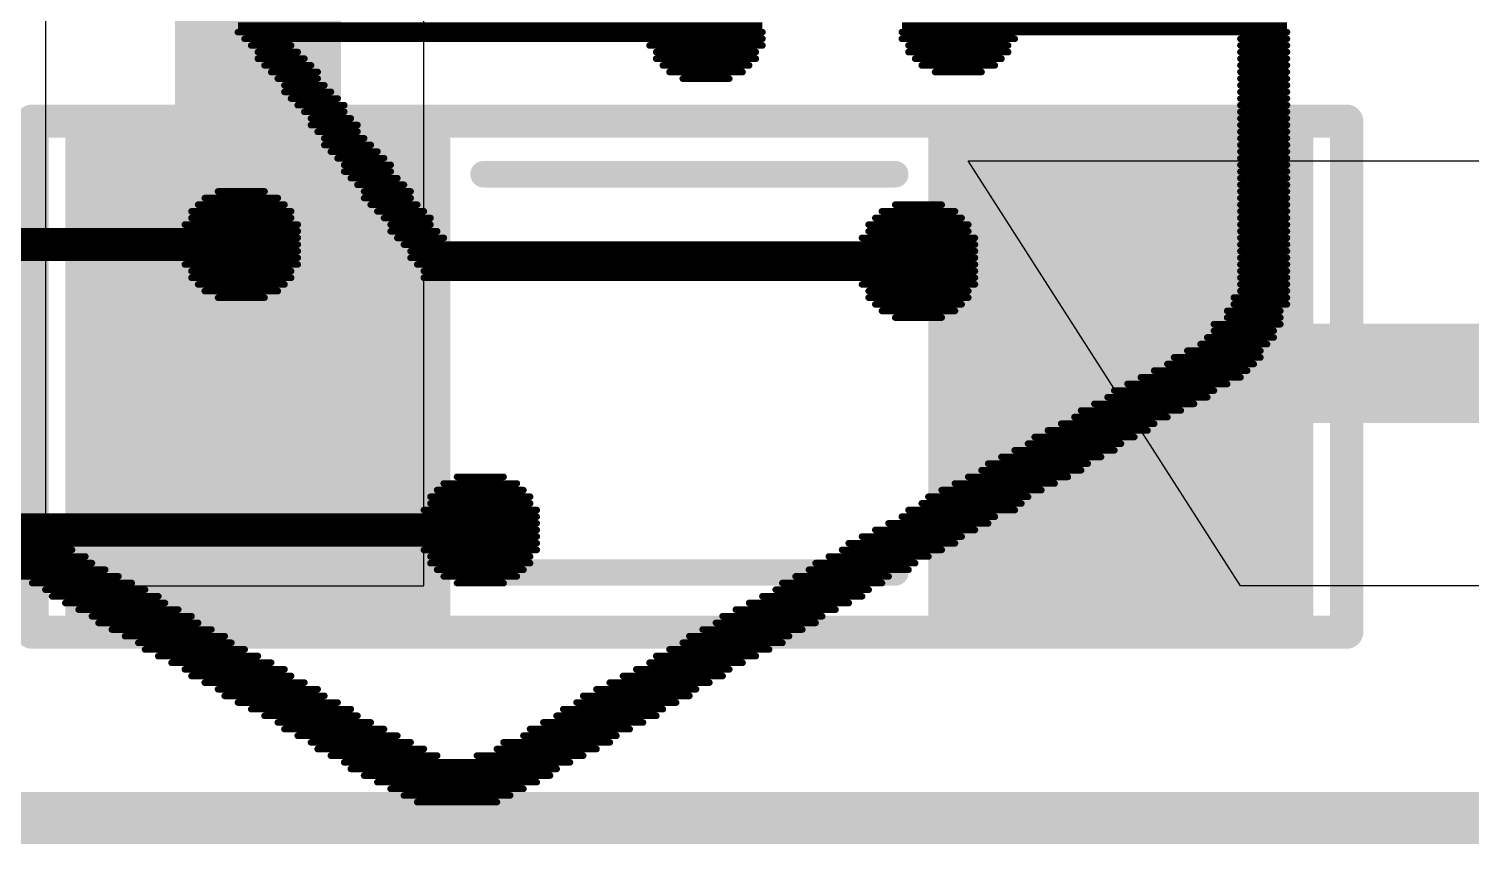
# Model space of a CAD drawing. Header units: millimetres. Extents: x 0.99 to 6.96, y 0.76 to 5.84.
# Drawn here: x 1.3505 to 1.5677, y 3.1831 to 3.3059 of the extents above; entities that cross this region are included whole.
import ezdxf

# ---------------------------------------------------------------- set-up
doc = ezdxf.new("R2010")
doc.units = ezdxf.units.MM
doc.header["$MEASUREMENT"] = 0
for name, color, linetype in [('BottomLayer', 5, 'Continuous'), ('BottomOverlay', 54, 'Continuous'), ('BottomPaste', 16, 'Continuous'), ('BottomSolder', 6, 'Continuous'), ('TopOverlay', 2, 'Continuous')]:
    doc.layers.add(name, color=color, linetype=linetype)

# ---------------------------------------------------------------- blocks, each defined once
blk = doc.blocks.new('RES_SMD_1206_B_74')
at = {"layer": 'BottomLayer'}
for points in [[(-0.0900016, -0.0325032), (-0.0400016, -0.0325032), (-0.0900016, 0.0324968), (-0.0400016, 0.0324968)], [(0.0399984, -0.0325032), (0.0899984, -0.0325032), (0.0399984, 0.0324968), (0.0899984, 0.0324968)]]:
    blk.add_solid(points, dxfattribs=at)
at = {"layer": 'BottomOverlay'}
for points, const_width in [([(-0.0990016, 0.0379968), (0.0989984, 0.0379968)], 0.005), ([(-0.0990016, -0.0390032), (-0.0990016, 0.0379968)], 0.005), ([(0.0989984, -0.0390032), (0.0989984, 0.0379968)], 0.005), ([(-0.0310016, 0.0299968), (0.0309984, 0.0299968)], 0.004), ([(-0.0310016, -0.0300032), (0.0309984, -0.0300032)], 0.004), ([(-0.0990016, -0.0390032), (0.0989984, -0.0390032)], 0.005)]:
    blk.add_lwpolyline(points, dxfattribs=dict(at, const_width=const_width))
for points, const_width in [([(-0.1002516, 0.0379968, 1), (-0.0977516, 0.0379968, 1)], 0.0025), ([(-0.1002516, 0.0379968, 1), (-0.0977516, 0.0379968, 1)], 0.0025), ([(0.0977484, 0.0379968, 1), (0.1002484, 0.0379968, 1)], 0.0025), ([(0.0977484, 0.0379968, 1), (0.1002484, 0.0379968, 1)], 0.0025), ([(-0.0320016, 0.0299968, 1), (-0.0300016, 0.0299968, 1)], 0.002), ([(0.0299984, 0.0299968, 1), (0.0319984, 0.0299968, 1)], 0.002), ([(-0.0320016, -0.0300032, 1), (-0.0300016, -0.0300032, 1)], 0.002), ([(0.0299984, -0.0300032, 1), (0.0319984, -0.0300032, 1)], 0.002), ([(-0.1002516, -0.0390032, 1), (-0.0977516, -0.0390032, 1)], 0.0025), ([(-0.1002516, -0.0390032, 1), (-0.0977516, -0.0390032, 1)], 0.0025), ([(0.0977484, -0.0390032, 1), (0.1002484, -0.0390032, 1)], 0.0025), ([(0.0977484, -0.0390032, 1), (0.1002484, -0.0390032, 1)], 0.0025)]:
    blk.add_lwpolyline(points, format="xyb", close=True, dxfattribs=dict(at, const_width=const_width))
at = {"layer": 'BottomPaste'}
for points in [[(-0.0900016, -0.0325032), (-0.0400016, -0.0325032), (-0.0900016, 0.0324968), (-0.0400016, 0.0324968)], [(0.0399984, -0.0325032), (0.0899984, -0.0325032), (0.0399984, 0.0324968), (0.0899984, 0.0324968)]]:
    blk.add_solid(points, dxfattribs=at)
at = {"layer": 'BottomSolder'}
for points in [[(-0.0940016, -0.0365032), (-0.0360016, -0.0365032), (-0.0940016, 0.0364968), (-0.0360016, 0.0364968)], [(0.0359984, -0.0365032), (0.0939984, -0.0365032), (0.0359984, 0.0364968), (0.0939984, 0.0364968)]]:
    blk.add_solid(points, dxfattribs=at)

msp = doc.modelspace()

# ---------------------------------------------------------------- linework, layer by layer
at = {"layer": 'BottomLayer'}
for p, q in [((1.3529842, 3.4340078), (1.3529842, 3.2300078)), ((1.4099842, 3.2220078), (1.4099842, 3.4100078)), ((1.5329842, 3.2220078), (1.4919842, 3.2860078)), ((1.4919842, 3.2860078), (1.7489842, 3.2860078)), ((1.3529842, 3.2300078), (1.3609842, 3.2220078)), ((1.3609842, 3.2220078), (1.4099842, 3.2220078)), ((1.5399842, 3.2220078), (1.5329842, 3.2220078)), ((1.7229842, 3.2220078), (1.5399842, 3.2220078))]:
    msp.add_line(p, q, dxfattribs=at)
for points, const_width in [([(1.3849818, 3.2540054), (1.3849818, 3.4420086)], 0.025), ([(1.3849818, 3.2540054), (1.3849826, 3.2540046)], 0.025), ([(1.5149826, 3.2540046), (1.7365952, 3.2540046)], 0.015)]:
    msp.add_lwpolyline(points, dxfattribs=dict(at, const_width=const_width))
for points, const_width in [([(1.3787318, 3.2540054, 1), (1.3912318, 3.2540054, 1)], 0.0125), ([(1.3787318, 3.2540054, 1), (1.3912318, 3.2540054, 1)], 0.0125), ([(1.3787326, 3.2540046, 1), (1.3912326, 3.2540046, 1)], 0.0125), ([(1.5112326, 3.2540046, 1), (1.5187326, 3.2540046, 1)], 0.0075)]:
    msp.add_lwpolyline(points, format="xyb", close=True, dxfattribs=dict(at, const_width=const_width))
at = {"layer": 'TopOverlay'}
for points, const_width in [([(1.3819842, 3.3064094), (1.4609842, 3.3064094)], 0.001), ([(1.4819842, 3.3064094), (1.5399842, 3.3064094)], 0.001), ([(1.3819842, 3.3054094), (1.4609842, 3.3054094)], 0.001), ([(1.3829842, 3.3044094), (1.4609842, 3.3044094)], 0.001), ([(1.4819842, 3.3054094), (1.5399842, 3.3054094)], 0.001), ([(1.4819842, 3.3044094), (1.4989842, 3.3044094)], 0.001), ([(1.5329842, 3.3044094), (1.5399842, 3.3044094)], 0.001), ([(1.3839842, 3.3034094), (1.3899842, 3.3034094)], 0.001), ([(1.3849842, 3.3024094), (1.3909842, 3.3024094)], 0.001), ([(1.4439842, 3.3034094), (1.4609842, 3.3034094)], 0.001), ([(1.4449842, 3.3024094), (1.4599842, 3.3024094)], 0.001), ([(1.4829842, 3.3034094), (1.4979842, 3.3034094)], 0.001), ([(1.4829842, 3.3024094), (1.4979842, 3.3024094)], 0.001), ([(1.5329842, 3.3034094), (1.5399842, 3.3034094)], 0.001), ([(1.5329842, 3.3024094), (1.5399842, 3.3024094)], 0.001), ([(1.3849842, 3.3014094), (1.3919842, 3.3014094)], 0.001), ([(1.3859842, 3.3004094), (1.3929842, 3.3004094)], 0.001), ([(1.4449842, 3.3014094), (1.4599842, 3.3014094)], 0.001), ([(1.4459842, 3.3004094), (1.4589842, 3.3004094)], 0.001), ([(1.4839842, 3.3014094), (1.4969842, 3.3014094)], 0.001), ([(1.4849842, 3.3004094), (1.4959842, 3.3004094)], 0.001), ([(1.5329842, 3.3014094), (1.5399842, 3.3014094)], 0.001), ([(1.5329842, 3.3004094), (1.5399842, 3.3004094)], 0.001), ([(1.3869842, 3.2994094), (1.3939842, 3.2994094)], 0.001), ([(1.3879842, 3.2984094), (1.3939842, 3.2984094)], 0.001), ([(1.3889842, 3.2974094), (1.3949842, 3.2974094)], 0.001), ([(1.4469842, 3.2994094), (1.4579842, 3.2994094)], 0.001), ([(1.4489842, 3.2984094), (1.4559842, 3.2984094)], 0.001), ([(1.4869842, 3.2994094), (1.4939842, 3.2994094)], 0.001), ([(1.5329842, 3.2994094), (1.5399842, 3.2994094)], 0.001), ([(1.5329842, 3.2984094), (1.5399842, 3.2984094)], 0.001), ([(1.5329842, 3.2974094), (1.5399842, 3.2974094)], 0.001), ([(1.3889842, 3.2964094), (1.3959842, 3.2964094)], 0.001), ([(1.3899842, 3.2954094), (1.3969842, 3.2954094)], 0.001), ([(1.5329842, 3.2964094), (1.5399842, 3.2964094)], 0.001), ([(1.5329842, 3.2954094), (1.5399842, 3.2954094)], 0.001), ([(1.3909842, 3.2944094), (1.3979842, 3.2944094)], 0.001), ([(1.3919842, 3.2934094), (1.3979842, 3.2934094)], 0.001), ([(1.5329842, 3.2944094), (1.5399842, 3.2944094)], 0.001), ([(1.5329842, 3.2934094), (1.5399842, 3.2934094)], 0.001), ([(1.3929842, 3.2924094), (1.3989842, 3.2924094)], 0.001), ([(1.3929842, 3.2914094), (1.3999842, 3.2914094)], 0.001), ([(1.5329842, 3.2924094), (1.5399842, 3.2924094)], 0.001), ([(1.5329842, 3.2914094), (1.5399842, 3.2914094)], 0.001), ([(1.3939842, 3.2904094), (1.3999842, 3.2904094)], 0.001), ([(1.3949842, 3.2894094), (1.4009842, 3.2894094)], 0.001), ([(1.5329842, 3.2904094), (1.5399842, 3.2904094)], 0.001), ([(1.5329842, 3.2894094), (1.5399842, 3.2894094)], 0.001), ([(1.3949842, 3.2884094), (1.4019842, 3.2884094)], 0.001), ([(1.3959842, 3.2874094), (1.4029842, 3.2874094)], 0.001), ([(1.5329842, 3.2884094), (1.5399842, 3.2884094)], 0.001), ([(1.5329842, 3.2874094), (1.5399842, 3.2874094)], 0.001), ([(1.3969842, 3.2864094), (1.4039842, 3.2864094)], 0.001), ([(1.3979842, 3.2854094), (1.4049842, 3.2854094)], 0.001), ([(1.3979842, 3.2844094), (1.4049842, 3.2844094)], 0.001), ([(1.5329842, 3.2864094), (1.5399842, 3.2864094)], 0.001), ([(1.5329842, 3.2854094), (1.5399842, 3.2854094)], 0.001), ([(1.5329842, 3.2844094), (1.5399842, 3.2844094)], 0.001), ([(1.3989842, 3.2834094), (1.4059842, 3.2834094)], 0.001), ([(1.3999842, 3.2824094), (1.4069842, 3.2824094)], 0.001), ([(1.5329842, 3.2834094), (1.5399842, 3.2834094)], 0.001), ([(1.5329842, 3.2824094), (1.5399842, 3.2824094)], 0.001), ([(1.3769842, 3.2804094), (1.3879842, 3.2804094)], 0.001), ([(1.3789842, 3.2814094), (1.3859842, 3.2814094)], 0.001), ([(1.4009842, 3.2814094), (1.4079842, 3.2814094)], 0.001), ([(1.4009842, 3.2804094), (1.4079842, 3.2804094)], 0.001), ([(1.5329842, 3.2814094), (1.5399842, 3.2814094)], 0.001), ([(1.5329842, 3.2804094), (1.5399842, 3.2804094)], 0.001), ([(1.3749842, 3.2784094), (1.3899842, 3.2784094)], 0.001), ([(1.3759842, 3.2794094), (1.3889842, 3.2794094)], 0.001), ([(1.4019842, 3.2794094), (1.4089842, 3.2794094)], 0.001), ([(1.4029842, 3.2784094), (1.4099842, 3.2784094)], 0.001), ([(1.4789842, 3.2784094), (1.4899842, 3.2784094)], 0.001), ([(1.4809842, 3.2794094), (1.4879842, 3.2794094)], 0.001), ([(1.5329842, 3.2794094), (1.5399842, 3.2794094)], 0.001), ([(1.5329842, 3.2784094), (1.5399842, 3.2784094)], 0.001), ([(1.3739842, 3.2764094), (1.3909842, 3.2764094)], 0.001), ([(1.3749842, 3.2774094), (1.3899842, 3.2774094)], 0.001), ([(1.4039842, 3.2774094), (1.4109842, 3.2774094)], 0.001), ([(1.4049842, 3.2764094), (1.4109842, 3.2764094)], 0.001), ([(1.4769842, 3.2764094), (1.4919842, 3.2764094)], 0.001), ([(1.4779842, 3.2774094), (1.4909842, 3.2774094)], 0.001), ([(1.5329842, 3.2774094), (1.5399842, 3.2774094)], 0.001), ([(1.5329842, 3.2764094), (1.5399842, 3.2764094)], 0.001), ([(1.2899842, 3.2754094), (1.3909842, 3.2754094)], 0.001), ([(1.2899842, 3.2744094), (1.3909842, 3.2744094)], 0.001), ([(1.4049842, 3.2754094), (1.4119842, 3.2754094)], 0.001), ([(1.4059842, 3.2744094), (1.4129842, 3.2744094)], 0.001), ([(1.4759842, 3.2744094), (1.4929842, 3.2744094)], 0.001), ([(1.4769842, 3.2754094), (1.4919842, 3.2754094)], 0.001), ([(1.5329842, 3.2754094), (1.5399842, 3.2754094)], 0.001), ([(1.5329842, 3.2744094), (1.5399842, 3.2744094)], 0.001), ([(1.2899842, 3.2734094), (1.3909842, 3.2734094)], 0.001), ([(1.2899842, 3.2724094), (1.3909842, 3.2724094)], 0.001), ([(1.2899842, 3.2714094), (1.3909842, 3.2714094)], 0.001), ([(1.4069842, 3.2734094), (1.4929842, 3.2734094)], 0.001), ([(1.4079842, 3.2724094), (1.4929842, 3.2724094)], 0.001), ([(1.4079842, 3.2714094), (1.4929842, 3.2714094)], 0.001), ([(1.5329842, 3.2734094), (1.5399842, 3.2734094)], 0.001), ([(1.5329842, 3.2724094), (1.5399842, 3.2724094)], 0.001), ([(1.5329842, 3.2714094), (1.5399842, 3.2714094)], 0.001), ([(1.3739842, 3.2704094), (1.3909842, 3.2704094)], 0.001), ([(1.3749842, 3.2694094), (1.3899842, 3.2694094)], 0.001), ([(1.4089842, 3.2704094), (1.4929842, 3.2704094)], 0.001), ([(1.4099842, 3.2694094), (1.4929842, 3.2694094)], 0.001), ([(1.5329842, 3.2704094), (1.5399842, 3.2704094)], 0.001), ([(1.5329842, 3.2694094), (1.5399842, 3.2694094)], 0.001), ([(1.3749842, 3.2684094), (1.3899842, 3.2684094)], 0.001), ([(1.3759842, 3.2674094), (1.3889842, 3.2674094)], 0.001), ([(1.4099842, 3.2684094), (1.4929842, 3.2684094)], 0.001), ([(1.4759842, 3.2674094), (1.4929842, 3.2674094)], 0.001), ([(1.5329842, 3.2684094), (1.5399842, 3.2684094)], 0.001), ([(1.5329842, 3.2674094), (1.5399842, 3.2674094)], 0.001), ([(1.3769842, 3.2664094), (1.3879842, 3.2664094)], 0.001), ([(1.3789842, 3.2654094), (1.3859842, 3.2654094)], 0.001), ([(1.4769842, 3.2664094), (1.4919842, 3.2664094)], 0.001), ([(1.4769842, 3.2654094), (1.4919842, 3.2654094)], 0.001), ([(1.5319842, 3.2654094), (1.5399842, 3.2654094)], 0.001), ([(1.5329842, 3.2664094), (1.5399842, 3.2664094)], 0.001), ([(1.4779842, 3.2644094), (1.4909842, 3.2644094)], 0.001), ([(1.4789842, 3.2634094), (1.4899842, 3.2634094)], 0.001), ([(1.5309842, 3.2634094), (1.5389842, 3.2634094)], 0.001), ([(1.5319842, 3.2644094), (1.5399842, 3.2644094)], 0.001), ([(1.4809842, 3.2624094), (1.4879842, 3.2624094)], 0.001), ([(1.5289842, 3.2614094), (1.5389842, 3.2614094)], 0.001), ([(1.5309842, 3.2624094), (1.5389842, 3.2624094)], 0.001), ([(1.5269842, 3.2584094), (1.5369842, 3.2584094)], 0.001), ([(1.5279842, 3.2594094), (1.5379842, 3.2594094)], 0.001), ([(1.5289842, 3.2604094), (1.5379842, 3.2604094)], 0.001), ([(1.5229842, 3.2564094), (1.5359842, 3.2564094)], 0.001), ([(1.5249842, 3.2574094), (1.5359842, 3.2574094)], 0.001), ([(1.5199842, 3.2544094), (1.5339842, 3.2544094)], 0.001), ([(1.5219842, 3.2554094), (1.5349842, 3.2554094)], 0.001), ([(1.5159842, 3.2524094), (1.5309842, 3.2524094)], 0.001), ([(1.5179842, 3.2534094), (1.5329842, 3.2534094)], 0.001), ([(1.5129842, 3.2504094), (1.5279842, 3.2504094)], 0.001), ([(1.5139842, 3.2514094), (1.5289842, 3.2514094)], 0.001), ([(1.5079842, 3.2474094), (1.5219842, 3.2474094)], 0.001), ([(1.5089842, 3.2484094), (1.5239842, 3.2484094)], 0.001), ([(1.5109842, 3.2494094), (1.5259842, 3.2494094)], 0.001), ([(1.5039842, 3.2454094), (1.5189842, 3.2454094)], 0.001), ([(1.5059842, 3.2464094), (1.5199842, 3.2464094)], 0.001), ([(1.5009842, 3.2434094), (1.5149842, 3.2434094)], 0.001), ([(1.5019842, 3.2444094), (1.5169842, 3.2444094)], 0.001), ([(1.4969842, 3.2414094), (1.5119842, 3.2414094)], 0.001), ([(1.4989842, 3.2424094), (1.5139842, 3.2424094)], 0.001), ([(1.4939842, 3.2394094), (1.5089842, 3.2394094)], 0.001), ([(1.4949842, 3.2404094), (1.5099842, 3.2404094)], 0.001), ([(1.4129842, 3.2374094), (1.4239842, 3.2374094)], 0.001), ([(1.4149842, 3.2384094), (1.4219842, 3.2384094)], 0.001), ([(1.4899842, 3.2374094), (1.5049842, 3.2374094)], 0.001), ([(1.4919842, 3.2384094), (1.5069842, 3.2384094)], 0.001), ([(1.4109842, 3.2354094), (1.4259842, 3.2354094)], 0.001), ([(1.4109842, 3.2344094), (1.4259842, 3.2344094)], 0.001), ([(1.4119842, 3.2364094), (1.4249842, 3.2364094)], 0.001), ([(1.4849842, 3.2344094), (1.4999842, 3.2344094)], 0.001), ([(1.4859842, 3.2354094), (1.5009842, 3.2354094)], 0.001), ([(1.4879842, 3.2364094), (1.5029842, 3.2364094)], 0.001), ([(1.3339842, 3.2324094), (1.4269842, 3.2324094)], 0.001), ([(1.4099842, 3.2334094), (1.4269842, 3.2334094)], 0.001), ([(1.4819842, 3.2324094), (1.4959842, 3.2324094)], 0.001), ([(1.4829842, 3.2334094), (1.4989842, 3.2334094)], 0.001), ([(1.3349842, 3.2314094), (1.4269842, 3.2314094)], 0.001), ([(1.3369842, 3.2304094), (1.4269842, 3.2304094)], 0.001), ([(1.4779842, 3.2304094), (1.4929842, 3.2304094)], 0.001), ([(1.4799842, 3.2314094), (1.4949842, 3.2314094)], 0.001), ([(1.3389842, 3.2294094), (1.4269842, 3.2294094)], 0.001), ([(1.3409842, 3.2284094), (1.4269842, 3.2284094)], 0.001), ([(1.4739842, 3.2284094), (1.4899842, 3.2284094)], 0.001), ([(1.4759842, 3.2294094), (1.4909842, 3.2294094)], 0.001), ([(1.3419842, 3.2274094), (1.3569842, 3.2274094)], 0.001), ([(1.3439842, 3.2264094), (1.3589842, 3.2264094)], 0.001), ([(1.4099842, 3.2274094), (1.4269842, 3.2274094)], 0.001), ([(1.4109842, 3.2264094), (1.4259842, 3.2264094)], 0.001), ([(1.4709842, 3.2264094), (1.4859842, 3.2264094)], 0.001), ([(1.4729842, 3.2274094), (1.4879842, 3.2274094)], 0.001), ([(1.3459842, 3.2254094), (1.3599842, 3.2254094)], 0.001), ([(1.3479842, 3.2244094), (1.3619842, 3.2244094)], 0.001), ([(1.4109842, 3.2254094), (1.4259842, 3.2254094)], 0.001), ([(1.4119842, 3.2244094), (1.4249842, 3.2244094)], 0.001), ([(1.4679842, 3.2244094), (1.4829842, 3.2244094)], 0.001), ([(1.4689842, 3.2254094), (1.4839842, 3.2254094)], 0.001), ([(1.3479842, 3.2234094), (1.3639842, 3.2234094)], 0.001), ([(1.3509842, 3.2224094), (1.3659842, 3.2224094)], 0.001), ([(1.3529842, 3.2214094), (1.3679842, 3.2214094)], 0.001), ([(1.4129842, 3.2234094), (1.4239842, 3.2234094)], 0.001), ([(1.4149842, 3.2224094), (1.4219842, 3.2224094)], 0.001), ([(1.4629842, 3.2214094), (1.4769842, 3.2214094)], 0.001), ([(1.4639842, 3.2224094), (1.4789842, 3.2224094)], 0.001), ([(1.4659842, 3.2234094), (1.4799842, 3.2234094)], 0.001), ([(1.3539842, 3.2204094), (1.3699842, 3.2204094)], 0.001), ([(1.3559842, 3.2194094), (1.3709842, 3.2194094)], 0.001), ([(1.4589842, 3.2194094), (1.4739842, 3.2194094)], 0.001), ([(1.4609842, 3.2204094), (1.4759842, 3.2204094)], 0.001), ([(1.3579842, 3.2184094), (1.3729842, 3.2184094)], 0.001), ([(1.3599842, 3.2174094), (1.3749842, 3.2174094)], 0.001), ([(1.4549842, 3.2174094), (1.4699842, 3.2174094)], 0.001), ([(1.4569842, 3.2184094), (1.4719842, 3.2184094)], 0.001), ([(1.3609842, 3.2164094), (1.3759842, 3.2164094)], 0.001), ([(1.3629842, 3.2154094), (1.3779842, 3.2154094)], 0.001), ([(1.4519842, 3.2154094), (1.4669842, 3.2154094)], 0.001), ([(1.4539842, 3.2164094), (1.4689842, 3.2164094)], 0.001), ([(1.3649842, 3.2144094), (1.3799842, 3.2144094)], 0.001), ([(1.3669842, 3.2134094), (1.3809842, 3.2134094)], 0.001), ([(1.4489842, 3.2134094), (1.4639842, 3.2134094)], 0.001), ([(1.4499842, 3.2144094), (1.4649842, 3.2144094)], 0.001), ([(1.3679842, 3.2124094), (1.3829842, 3.2124094)], 0.001), ([(1.3699842, 3.2114094), (1.3849842, 3.2114094)], 0.001), ([(1.4449842, 3.2114094), (1.4599842, 3.2114094)], 0.001), ([(1.4469842, 3.2124094), (1.4619842, 3.2124094)], 0.001), ([(1.3719842, 3.2104094), (1.3869842, 3.2104094)], 0.001), ([(1.3739842, 3.2094094), (1.3889842, 3.2094094)], 0.001), ([(1.3749842, 3.2084094), (1.3899842, 3.2084094)], 0.001), ([(1.4399842, 3.2084094), (1.4549842, 3.2084094)], 0.001), ([(1.4419842, 3.2094094), (1.4559842, 3.2094094)], 0.001), ([(1.4439842, 3.2104094), (1.4579842, 3.2104094)], 0.001), ([(1.3769842, 3.2074094), (1.3919842, 3.2074094)], 0.001), ([(1.3789842, 3.2064094), (1.3939842, 3.2064094)], 0.001), ([(1.4359842, 3.2064094), (1.4509842, 3.2064094)], 0.001), ([(1.4379842, 3.2074094), (1.4529842, 3.2074094)], 0.001), ([(1.3799842, 3.2054094), (1.3949842, 3.2054094)], 0.001), ([(1.3819842, 3.2044094), (1.3969842, 3.2044094)], 0.001), ([(1.4329842, 3.2044094), (1.4479842, 3.2044094)], 0.001), ([(1.4339842, 3.2054094), (1.4499842, 3.2054094)], 0.001), ([(1.3839842, 3.2034094), (1.3989842, 3.2034094)], 0.001), ([(1.3859842, 3.2024094), (1.3999842, 3.2024094)], 0.001), ([(1.4299842, 3.2024094), (1.4449842, 3.2024094)], 0.001), ([(1.4309842, 3.2034094), (1.4459842, 3.2034094)], 0.001), ([(1.3879842, 3.2014094), (1.4019842, 3.2014094)], 0.001), ([(1.3889842, 3.2004094), (1.4039842, 3.2004094)], 0.001), ([(1.4259842, 3.2004094), (1.4409842, 3.2004094)], 0.001), ([(1.4279842, 3.2014094), (1.4429842, 3.2014094)], 0.001), ([(1.3909842, 3.1994094), (1.4059842, 3.1994094)], 0.001), ([(1.3929842, 3.1984094), (1.4079842, 3.1984094)], 0.001), ([(1.4219842, 3.1984094), (1.4379842, 3.1984094)], 0.001), ([(1.4249842, 3.1994094), (1.4389842, 3.1994094)], 0.001), ([(1.3939842, 3.1974094), (1.4099842, 3.1974094)], 0.001), ([(1.3959842, 3.1964094), (1.4119842, 3.1964094)], 0.001), ([(1.3979842, 3.1954094), (1.4319842, 3.1954094)], 0.001), ([(1.4179842, 3.1964094), (1.4339842, 3.1964094)], 0.001), ([(1.4209842, 3.1974094), (1.4359842, 3.1974094)], 0.001), ([(1.3989842, 3.1944094), (1.4299842, 3.1944094)], 0.001), ([(1.4009842, 3.1934094), (1.4289842, 3.1934094)], 0.001), ([(1.4029842, 3.1924094), (1.4269842, 3.1924094)], 0.001), ([(1.4049842, 3.1914094), (1.4249842, 3.1914094)], 0.001), ([(0.9965748, 3.1870078), (6.6702755, 3.1870078)], 0.007874), ([(1.4069842, 3.1904094), (1.4229842, 3.1904094)], 0.001), ([(1.4089842, 3.1894094), (1.4209842, 3.1894094)], 0.001)]:
    msp.add_lwpolyline(points, dxfattribs=dict(at, const_width=const_width))
at = {"layer": 'TopOverlay', "const_width": 0.0005}
for points in [[(1.3817342, 3.3054094, 1), (1.3822342, 3.3054094, 1)], [(1.3827342, 3.3044094, 1), (1.3832342, 3.3044094, 1)], [(1.4607342, 3.3054094, 1), (1.4612342, 3.3054094, 1)], [(1.4607342, 3.3044094, 1), (1.4612342, 3.3044094, 1)], [(1.4817342, 3.3054094, 1), (1.4822342, 3.3054094, 1)], [(1.4817342, 3.3044094, 1), (1.4822342, 3.3044094, 1)], [(1.4987342, 3.3044094, 1), (1.4992342, 3.3044094, 1)], [(1.5327342, 3.3044094, 1), (1.5332342, 3.3044094, 1)], [(1.5397342, 3.3054094, 1), (1.5402342, 3.3054094, 1)], [(1.5397342, 3.3044094, 1), (1.5402342, 3.3044094, 1)], [(1.3837342, 3.3034094, 1), (1.3842342, 3.3034094, 1)], [(1.3847342, 3.3024094, 1), (1.3852342, 3.3024094, 1)], [(1.3897342, 3.3034094, 1), (1.3902342, 3.3034094, 1)], [(1.3907342, 3.3024094, 1), (1.3912342, 3.3024094, 1)], [(1.4437342, 3.3034094, 1), (1.4442342, 3.3034094, 1)], [(1.4447342, 3.3024094, 1), (1.4452342, 3.3024094, 1)], [(1.4597342, 3.3024094, 1), (1.4602342, 3.3024094, 1)], [(1.4607342, 3.3034094, 1), (1.4612342, 3.3034094, 1)], [(1.4827342, 3.3034094, 1), (1.4832342, 3.3034094, 1)], [(1.4827342, 3.3024094, 1), (1.4832342, 3.3024094, 1)], [(1.4977342, 3.3034094, 1), (1.4982342, 3.3034094, 1)], [(1.4977342, 3.3024094, 1), (1.4982342, 3.3024094, 1)], [(1.5327342, 3.3034094, 1), (1.5332342, 3.3034094, 1)], [(1.5327342, 3.3024094, 1), (1.5332342, 3.3024094, 1)], [(1.5397342, 3.3034094, 1), (1.5402342, 3.3034094, 1)], [(1.5397342, 3.3024094, 1), (1.5402342, 3.3024094, 1)], [(1.3847342, 3.3014094, 1), (1.3852342, 3.3014094, 1)], [(1.3857342, 3.3004094, 1), (1.3862342, 3.3004094, 1)], [(1.3917342, 3.3014094, 1), (1.3922342, 3.3014094, 1)], [(1.3927342, 3.3004094, 1), (1.3932342, 3.3004094, 1)], [(1.4447342, 3.3014094, 1), (1.4452342, 3.3014094, 1)], [(1.4457342, 3.3004094, 1), (1.4462342, 3.3004094, 1)], [(1.4587342, 3.3004094, 1), (1.4592342, 3.3004094, 1)], [(1.4597342, 3.3014094, 1), (1.4602342, 3.3014094, 1)], [(1.4837342, 3.3014094, 1), (1.4842342, 3.3014094, 1)], [(1.4847342, 3.3004094, 1), (1.4852342, 3.3004094, 1)], [(1.4957342, 3.3004094, 1), (1.4962342, 3.3004094, 1)], [(1.4967342, 3.3014094, 1), (1.4972342, 3.3014094, 1)], [(1.5327342, 3.3014094, 1), (1.5332342, 3.3014094, 1)], [(1.5327342, 3.3004094, 1), (1.5332342, 3.3004094, 1)], [(1.5397342, 3.3014094, 1), (1.5402342, 3.3014094, 1)], [(1.5397342, 3.3004094, 1), (1.5402342, 3.3004094, 1)], [(1.3867342, 3.2994094, 1), (1.3872342, 3.2994094, 1)], [(1.3877342, 3.2984094, 1), (1.3882342, 3.2984094, 1)], [(1.3887342, 3.2974094, 1), (1.3892342, 3.2974094, 1)], [(1.3937342, 3.2994094, 1), (1.3942342, 3.2994094, 1)], [(1.3937342, 3.2984094, 1), (1.3942342, 3.2984094, 1)], [(1.3947342, 3.2974094, 1), (1.3952342, 3.2974094, 1)], [(1.4467342, 3.2994094, 1), (1.4472342, 3.2994094, 1)], [(1.4487342, 3.2984094, 1), (1.4492342, 3.2984094, 1)], [(1.4557342, 3.2984094, 1), (1.4562342, 3.2984094, 1)], [(1.4577342, 3.2994094, 1), (1.4582342, 3.2994094, 1)], [(1.4867342, 3.2994094, 1), (1.4872342, 3.2994094, 1)], [(1.4937342, 3.2994094, 1), (1.4942342, 3.2994094, 1)], [(1.5327342, 3.2994094, 1), (1.5332342, 3.2994094, 1)], [(1.5327342, 3.2984094, 1), (1.5332342, 3.2984094, 1)], [(1.5327342, 3.2974094, 1), (1.5332342, 3.2974094, 1)], [(1.5397342, 3.2994094, 1), (1.5402342, 3.2994094, 1)], [(1.5397342, 3.2984094, 1), (1.5402342, 3.2984094, 1)], [(1.5397342, 3.2974094, 1), (1.5402342, 3.2974094, 1)], [(1.3887342, 3.2964094, 1), (1.3892342, 3.2964094, 1)], [(1.3897342, 3.2954094, 1), (1.3902342, 3.2954094, 1)], [(1.3957342, 3.2964094, 1), (1.3962342, 3.2964094, 1)], [(1.3967342, 3.2954094, 1), (1.3972342, 3.2954094, 1)], [(1.5327342, 3.2964094, 1), (1.5332342, 3.2964094, 1)], [(1.5327342, 3.2954094, 1), (1.5332342, 3.2954094, 1)], [(1.5397342, 3.2964094, 1), (1.5402342, 3.2964094, 1)], [(1.5397342, 3.2954094, 1), (1.5402342, 3.2954094, 1)], [(1.3907342, 3.2944094, 1), (1.3912342, 3.2944094, 1)], [(1.3917342, 3.2934094, 1), (1.3922342, 3.2934094, 1)], [(1.3977342, 3.2944094, 1), (1.3982342, 3.2944094, 1)], [(1.3977342, 3.2934094, 1), (1.3982342, 3.2934094, 1)], [(1.5327342, 3.2944094, 1), (1.5332342, 3.2944094, 1)], [(1.5327342, 3.2934094, 1), (1.5332342, 3.2934094, 1)], [(1.5397342, 3.2944094, 1), (1.5402342, 3.2944094, 1)], [(1.5397342, 3.2934094, 1), (1.5402342, 3.2934094, 1)], [(1.3927342, 3.2924094, 1), (1.3932342, 3.2924094, 1)], [(1.3927342, 3.2914094, 1), (1.3932342, 3.2914094, 1)], [(1.3987342, 3.2924094, 1), (1.3992342, 3.2924094, 1)], [(1.3997342, 3.2914094, 1), (1.4002342, 3.2914094, 1)], [(1.5327342, 3.2924094, 1), (1.5332342, 3.2924094, 1)], [(1.5327342, 3.2914094, 1), (1.5332342, 3.2914094, 1)], [(1.5397342, 3.2924094, 1), (1.5402342, 3.2924094, 1)], [(1.5397342, 3.2914094, 1), (1.5402342, 3.2914094, 1)], [(1.3937342, 3.2904094, 1), (1.3942342, 3.2904094, 1)], [(1.3947342, 3.2894094, 1), (1.3952342, 3.2894094, 1)], [(1.3997342, 3.2904094, 1), (1.4002342, 3.2904094, 1)], [(1.4007342, 3.2894094, 1), (1.4012342, 3.2894094, 1)], [(1.5327342, 3.2904094, 1), (1.5332342, 3.2904094, 1)], [(1.5327342, 3.2894094, 1), (1.5332342, 3.2894094, 1)], [(1.5397342, 3.2904094, 1), (1.5402342, 3.2904094, 1)], [(1.5397342, 3.2894094, 1), (1.5402342, 3.2894094, 1)], [(1.3947342, 3.2884094, 1), (1.3952342, 3.2884094, 1)], [(1.3957342, 3.2874094, 1), (1.3962342, 3.2874094, 1)], [(1.4017342, 3.2884094, 1), (1.4022342, 3.2884094, 1)], [(1.4027342, 3.2874094, 1), (1.4032342, 3.2874094, 1)], [(1.5327342, 3.2884094, 1), (1.5332342, 3.2884094, 1)], [(1.5327342, 3.2874094, 1), (1.5332342, 3.2874094, 1)], [(1.5397342, 3.2884094, 1), (1.5402342, 3.2884094, 1)], [(1.5397342, 3.2874094, 1), (1.5402342, 3.2874094, 1)], [(1.3967342, 3.2864094, 1), (1.3972342, 3.2864094, 1)], [(1.3977342, 3.2854094, 1), (1.3982342, 3.2854094, 1)], [(1.3977342, 3.2844094, 1), (1.3982342, 3.2844094, 1)], [(1.4037342, 3.2864094, 1), (1.4042342, 3.2864094, 1)], [(1.4047342, 3.2854094, 1), (1.4052342, 3.2854094, 1)], [(1.4047342, 3.2844094, 1), (1.4052342, 3.2844094, 1)], [(1.5327342, 3.2864094, 1), (1.5332342, 3.2864094, 1)], [(1.5327342, 3.2854094, 1), (1.5332342, 3.2854094, 1)], [(1.5327342, 3.2844094, 1), (1.5332342, 3.2844094, 1)], [(1.5397342, 3.2864094, 1), (1.5402342, 3.2864094, 1)], [(1.5397342, 3.2854094, 1), (1.5402342, 3.2854094, 1)], [(1.5397342, 3.2844094, 1), (1.5402342, 3.2844094, 1)], [(1.3987342, 3.2834094, 1), (1.3992342, 3.2834094, 1)], [(1.3997342, 3.2824094, 1), (1.4002342, 3.2824094, 1)], [(1.4057342, 3.2834094, 1), (1.4062342, 3.2834094, 1)], [(1.4067342, 3.2824094, 1), (1.4072342, 3.2824094, 1)], [(1.5327342, 3.2834094, 1), (1.5332342, 3.2834094, 1)], [(1.5327342, 3.2824094, 1), (1.5332342, 3.2824094, 1)], [(1.5397342, 3.2834094, 1), (1.5402342, 3.2834094, 1)], [(1.5397342, 3.2824094, 1), (1.5402342, 3.2824094, 1)], [(1.3767342, 3.2804094, 1), (1.3772342, 3.2804094, 1)], [(1.3787342, 3.2814094, 1), (1.3792342, 3.2814094, 1)], [(1.3857342, 3.2814094, 1), (1.3862342, 3.2814094, 1)], [(1.3877342, 3.2804094, 1), (1.3882342, 3.2804094, 1)], [(1.4007342, 3.2814094, 1), (1.4012342, 3.2814094, 1)], [(1.4007342, 3.2804094, 1), (1.4012342, 3.2804094, 1)], [(1.4077342, 3.2814094, 1), (1.4082342, 3.2814094, 1)], [(1.4077342, 3.2804094, 1), (1.4082342, 3.2804094, 1)], [(1.5327342, 3.2814094, 1), (1.5332342, 3.2814094, 1)], [(1.5327342, 3.2804094, 1), (1.5332342, 3.2804094, 1)], [(1.5397342, 3.2814094, 1), (1.5402342, 3.2814094, 1)], [(1.5397342, 3.2804094, 1), (1.5402342, 3.2804094, 1)], [(1.3747342, 3.2784094, 1), (1.3752342, 3.2784094, 1)], [(1.3757342, 3.2794094, 1), (1.3762342, 3.2794094, 1)], [(1.3887342, 3.2794094, 1), (1.3892342, 3.2794094, 1)], [(1.3897342, 3.2784094, 1), (1.3902342, 3.2784094, 1)], [(1.4017342, 3.2794094, 1), (1.4022342, 3.2794094, 1)], [(1.4027342, 3.2784094, 1), (1.4032342, 3.2784094, 1)], [(1.4087342, 3.2794094, 1), (1.4092342, 3.2794094, 1)], [(1.4097342, 3.2784094, 1), (1.4102342, 3.2784094, 1)], [(1.4787342, 3.2784094, 1), (1.4792342, 3.2784094, 1)], [(1.4807342, 3.2794094, 1), (1.4812342, 3.2794094, 1)], [(1.4877342, 3.2794094, 1), (1.4882342, 3.2794094, 1)], [(1.4897342, 3.2784094, 1), (1.4902342, 3.2784094, 1)], [(1.5327342, 3.2794094, 1), (1.5332342, 3.2794094, 1)], [(1.5327342, 3.2784094, 1), (1.5332342, 3.2784094, 1)], [(1.5397342, 3.2794094, 1), (1.5402342, 3.2794094, 1)], [(1.5397342, 3.2784094, 1), (1.5402342, 3.2784094, 1)], [(1.3737342, 3.2764094, 1), (1.3742342, 3.2764094, 1)], [(1.3747342, 3.2774094, 1), (1.3752342, 3.2774094, 1)], [(1.3897342, 3.2774094, 1), (1.3902342, 3.2774094, 1)], [(1.3907342, 3.2764094, 1), (1.3912342, 3.2764094, 1)], [(1.4037342, 3.2774094, 1), (1.4042342, 3.2774094, 1)], [(1.4047342, 3.2764094, 1), (1.4052342, 3.2764094, 1)], [(1.4107342, 3.2774094, 1), (1.4112342, 3.2774094, 1)], [(1.4107342, 3.2764094, 1), (1.4112342, 3.2764094, 1)], [(1.4767342, 3.2764094, 1), (1.4772342, 3.2764094, 1)], [(1.4777342, 3.2774094, 1), (1.4782342, 3.2774094, 1)], [(1.4907342, 3.2774094, 1), (1.4912342, 3.2774094, 1)], [(1.4917342, 3.2764094, 1), (1.4922342, 3.2764094, 1)], [(1.5327342, 3.2774094, 1), (1.5332342, 3.2774094, 1)], [(1.5327342, 3.2764094, 1), (1.5332342, 3.2764094, 1)], [(1.5397342, 3.2774094, 1), (1.5402342, 3.2774094, 1)], [(1.5397342, 3.2764094, 1), (1.5402342, 3.2764094, 1)], [(1.3907342, 3.2754094, 1), (1.3912342, 3.2754094, 1)], [(1.3907342, 3.2744094, 1), (1.3912342, 3.2744094, 1)], [(1.4047342, 3.2754094, 1), (1.4052342, 3.2754094, 1)], [(1.4057342, 3.2744094, 1), (1.4062342, 3.2744094, 1)], [(1.4117342, 3.2754094, 1), (1.4122342, 3.2754094, 1)], [(1.4127342, 3.2744094, 1), (1.4132342, 3.2744094, 1)], [(1.4757342, 3.2744094, 1), (1.4762342, 3.2744094, 1)], [(1.4767342, 3.2754094, 1), (1.4772342, 3.2754094, 1)], [(1.4917342, 3.2754094, 1), (1.4922342, 3.2754094, 1)], [(1.4927342, 3.2744094, 1), (1.4932342, 3.2744094, 1)], [(1.5327342, 3.2754094, 1), (1.5332342, 3.2754094, 1)], [(1.5327342, 3.2744094, 1), (1.5332342, 3.2744094, 1)], [(1.5397342, 3.2754094, 1), (1.5402342, 3.2754094, 1)], [(1.5397342, 3.2744094, 1), (1.5402342, 3.2744094, 1)], [(1.3907342, 3.2734094, 1), (1.3912342, 3.2734094, 1)], [(1.3907342, 3.2724094, 1), (1.3912342, 3.2724094, 1)], [(1.3907342, 3.2714094, 1), (1.3912342, 3.2714094, 1)], [(1.4067342, 3.2734094, 1), (1.4072342, 3.2734094, 1)], [(1.4077342, 3.2724094, 1), (1.4082342, 3.2724094, 1)], [(1.4077342, 3.2714094, 1), (1.4082342, 3.2714094, 1)], [(1.4927342, 3.2734094, 1), (1.4932342, 3.2734094, 1)], [(1.4927342, 3.2724094, 1), (1.4932342, 3.2724094, 1)], [(1.4927342, 3.2714094, 1), (1.4932342, 3.2714094, 1)], [(1.5327342, 3.2734094, 1), (1.5332342, 3.2734094, 1)], [(1.5327342, 3.2724094, 1), (1.5332342, 3.2724094, 1)], [(1.5327342, 3.2714094, 1), (1.5332342, 3.2714094, 1)], [(1.5397342, 3.2734094, 1), (1.5402342, 3.2734094, 1)], [(1.5397342, 3.2724094, 1), (1.5402342, 3.2724094, 1)], [(1.5397342, 3.2714094, 1), (1.5402342, 3.2714094, 1)], [(1.3737342, 3.2704094, 1), (1.3742342, 3.2704094, 1)], [(1.3747342, 3.2694094, 1), (1.3752342, 3.2694094, 1)], [(1.3897342, 3.2694094, 1), (1.3902342, 3.2694094, 1)], [(1.3907342, 3.2704094, 1), (1.3912342, 3.2704094, 1)], [(1.4087342, 3.2704094, 1), (1.4092342, 3.2704094, 1)], [(1.4097342, 3.2694094, 1), (1.4102342, 3.2694094, 1)], [(1.4927342, 3.2704094, 1), (1.4932342, 3.2704094, 1)], [(1.4927342, 3.2694094, 1), (1.4932342, 3.2694094, 1)], [(1.5327342, 3.2704094, 1), (1.5332342, 3.2704094, 1)], [(1.5327342, 3.2694094, 1), (1.5332342, 3.2694094, 1)], [(1.5397342, 3.2704094, 1), (1.5402342, 3.2704094, 1)], [(1.5397342, 3.2694094, 1), (1.5402342, 3.2694094, 1)], [(1.3747342, 3.2684094, 1), (1.3752342, 3.2684094, 1)], [(1.3757342, 3.2674094, 1), (1.3762342, 3.2674094, 1)], [(1.3887342, 3.2674094, 1), (1.3892342, 3.2674094, 1)], [(1.3897342, 3.2684094, 1), (1.3902342, 3.2684094, 1)], [(1.4097342, 3.2684094, 1), (1.4102342, 3.2684094, 1)], [(1.4757342, 3.2674094, 1), (1.4762342, 3.2674094, 1)], [(1.4927342, 3.2684094, 1), (1.4932342, 3.2684094, 1)], [(1.4927342, 3.2674094, 1), (1.4932342, 3.2674094, 1)], [(1.5327342, 3.2684094, 1), (1.5332342, 3.2684094, 1)], [(1.5327342, 3.2674094, 1), (1.5332342, 3.2674094, 1)], [(1.5397342, 3.2684094, 1), (1.5402342, 3.2684094, 1)], [(1.5397342, 3.2674094, 1), (1.5402342, 3.2674094, 1)], [(1.3767342, 3.2664094, 1), (1.3772342, 3.2664094, 1)], [(1.3787342, 3.2654094, 1), (1.3792342, 3.2654094, 1)], [(1.3857342, 3.2654094, 1), (1.3862342, 3.2654094, 1)], [(1.3877342, 3.2664094, 1), (1.3882342, 3.2664094, 1)], [(1.4767342, 3.2664094, 1), (1.4772342, 3.2664094, 1)], [(1.4767342, 3.2654094, 1), (1.4772342, 3.2654094, 1)], [(1.4917342, 3.2664094, 1), (1.4922342, 3.2664094, 1)], [(1.4917342, 3.2654094, 1), (1.4922342, 3.2654094, 1)], [(1.5317342, 3.2654094, 1), (1.5322342, 3.2654094, 1)], [(1.5327342, 3.2664094, 1), (1.5332342, 3.2664094, 1)], [(1.5397342, 3.2664094, 1), (1.5402342, 3.2664094, 1)], [(1.5397342, 3.2654094, 1), (1.5402342, 3.2654094, 1)], [(1.4777342, 3.2644094, 1), (1.4782342, 3.2644094, 1)], [(1.4787342, 3.2634094, 1), (1.4792342, 3.2634094, 1)], [(1.4897342, 3.2634094, 1), (1.4902342, 3.2634094, 1)], [(1.4907342, 3.2644094, 1), (1.4912342, 3.2644094, 1)], [(1.5307342, 3.2634094, 1), (1.5312342, 3.2634094, 1)], [(1.5317342, 3.2644094, 1), (1.5322342, 3.2644094, 1)], [(1.5387342, 3.2634094, 1), (1.5392342, 3.2634094, 1)], [(1.5397342, 3.2644094, 1), (1.5402342, 3.2644094, 1)], [(1.4807342, 3.2624094, 1), (1.4812342, 3.2624094, 1)], [(1.4877342, 3.2624094, 1), (1.4882342, 3.2624094, 1)], [(1.5287342, 3.2614094, 1), (1.5292342, 3.2614094, 1)], [(1.5307342, 3.2624094, 1), (1.5312342, 3.2624094, 1)], [(1.5387342, 3.2624094, 1), (1.5392342, 3.2624094, 1)], [(1.5387342, 3.2614094, 1), (1.5392342, 3.2614094, 1)], [(1.5267342, 3.2584094, 1), (1.5272342, 3.2584094, 1)], [(1.5277342, 3.2594094, 1), (1.5282342, 3.2594094, 1)], [(1.5287342, 3.2604094, 1), (1.5292342, 3.2604094, 1)], [(1.5367342, 3.2584094, 1), (1.5372342, 3.2584094, 1)], [(1.5377342, 3.2604094, 1), (1.5382342, 3.2604094, 1)], [(1.5377342, 3.2594094, 1), (1.5382342, 3.2594094, 1)], [(1.5227342, 3.2564094, 1), (1.5232342, 3.2564094, 1)], [(1.5247342, 3.2574094, 1), (1.5252342, 3.2574094, 1)], [(1.5357342, 3.2574094, 1), (1.5362342, 3.2574094, 1)], [(1.5357342, 3.2564094, 1), (1.5362342, 3.2564094, 1)], [(1.5197342, 3.2544094, 1), (1.5202342, 3.2544094, 1)], [(1.5217342, 3.2554094, 1), (1.5222342, 3.2554094, 1)], [(1.5337342, 3.2544094, 1), (1.5342342, 3.2544094, 1)], [(1.5347342, 3.2554094, 1), (1.5352342, 3.2554094, 1)], [(1.5157342, 3.2524094, 1), (1.5162342, 3.2524094, 1)], [(1.5177342, 3.2534094, 1), (1.5182342, 3.2534094, 1)], [(1.5307342, 3.2524094, 1), (1.5312342, 3.2524094, 1)], [(1.5327342, 3.2534094, 1), (1.5332342, 3.2534094, 1)], [(1.5127342, 3.2504094, 1), (1.5132342, 3.2504094, 1)], [(1.5137342, 3.2514094, 1), (1.5142342, 3.2514094, 1)], [(1.5277342, 3.2504094, 1), (1.5282342, 3.2504094, 1)], [(1.5287342, 3.2514094, 1), (1.5292342, 3.2514094, 1)], [(1.5077342, 3.2474094, 1), (1.5082342, 3.2474094, 1)], [(1.5087342, 3.2484094, 1), (1.5092342, 3.2484094, 1)], [(1.5107342, 3.2494094, 1), (1.5112342, 3.2494094, 1)], [(1.5217342, 3.2474094, 1), (1.5222342, 3.2474094, 1)], [(1.5237342, 3.2484094, 1), (1.5242342, 3.2484094, 1)], [(1.5257342, 3.2494094, 1), (1.5262342, 3.2494094, 1)], [(1.5037342, 3.2454094, 1), (1.5042342, 3.2454094, 1)], [(1.5057342, 3.2464094, 1), (1.5062342, 3.2464094, 1)], [(1.5187342, 3.2454094, 1), (1.5192342, 3.2454094, 1)], [(1.5197342, 3.2464094, 1), (1.5202342, 3.2464094, 1)], [(1.5007342, 3.2434094, 1), (1.5012342, 3.2434094, 1)], [(1.5017342, 3.2444094, 1), (1.5022342, 3.2444094, 1)], [(1.5147342, 3.2434094, 1), (1.5152342, 3.2434094, 1)], [(1.5167342, 3.2444094, 1), (1.5172342, 3.2444094, 1)], [(1.4967342, 3.2414094, 1), (1.4972342, 3.2414094, 1)], [(1.4987342, 3.2424094, 1), (1.4992342, 3.2424094, 1)], [(1.5117342, 3.2414094, 1), (1.5122342, 3.2414094, 1)], [(1.5137342, 3.2424094, 1), (1.5142342, 3.2424094, 1)], [(1.4937342, 3.2394094, 1), (1.4942342, 3.2394094, 1)], [(1.4947342, 3.2404094, 1), (1.4952342, 3.2404094, 1)], [(1.5087342, 3.2394094, 1), (1.5092342, 3.2394094, 1)], [(1.5097342, 3.2404094, 1), (1.5102342, 3.2404094, 1)], [(1.4127342, 3.2374094, 1), (1.4132342, 3.2374094, 1)], [(1.4147342, 3.2384094, 1), (1.4152342, 3.2384094, 1)], [(1.4217342, 3.2384094, 1), (1.4222342, 3.2384094, 1)], [(1.4237342, 3.2374094, 1), (1.4242342, 3.2374094, 1)], [(1.4897342, 3.2374094, 1), (1.4902342, 3.2374094, 1)], [(1.4917342, 3.2384094, 1), (1.4922342, 3.2384094, 1)], [(1.5047342, 3.2374094, 1), (1.5052342, 3.2374094, 1)], [(1.5067342, 3.2384094, 1), (1.5072342, 3.2384094, 1)], [(1.4107342, 3.2354094, 1), (1.4112342, 3.2354094, 1)], [(1.4107342, 3.2344094, 1), (1.4112342, 3.2344094, 1)], [(1.4117342, 3.2364094, 1), (1.4122342, 3.2364094, 1)], [(1.4247342, 3.2364094, 1), (1.4252342, 3.2364094, 1)], [(1.4257342, 3.2354094, 1), (1.4262342, 3.2354094, 1)], [(1.4257342, 3.2344094, 1), (1.4262342, 3.2344094, 1)], [(1.4847342, 3.2344094, 1), (1.4852342, 3.2344094, 1)], [(1.4857342, 3.2354094, 1), (1.4862342, 3.2354094, 1)], [(1.4877342, 3.2364094, 1), (1.4882342, 3.2364094, 1)], [(1.4997342, 3.2344094, 1), (1.5002342, 3.2344094, 1)], [(1.5007342, 3.2354094, 1), (1.5012342, 3.2354094, 1)], [(1.5027342, 3.2364094, 1), (1.5032342, 3.2364094, 1)], [(1.4097342, 3.2334094, 1), (1.4102342, 3.2334094, 1)], [(1.4267342, 3.2334094, 1), (1.4272342, 3.2334094, 1)], [(1.4267342, 3.2324094, 1), (1.4272342, 3.2324094, 1)], [(1.4817342, 3.2324094, 1), (1.4822342, 3.2324094, 1)], [(1.4827342, 3.2334094, 1), (1.4832342, 3.2334094, 1)], [(1.4957342, 3.2324094, 1), (1.4962342, 3.2324094, 1)], [(1.4987342, 3.2334094, 1), (1.4992342, 3.2334094, 1)], [(1.4267342, 3.2314094, 1), (1.4272342, 3.2314094, 1)], [(1.4267342, 3.2304094, 1), (1.4272342, 3.2304094, 1)], [(1.4777342, 3.2304094, 1), (1.4782342, 3.2304094, 1)], [(1.4797342, 3.2314094, 1), (1.4802342, 3.2314094, 1)], [(1.4927342, 3.2304094, 1), (1.4932342, 3.2304094, 1)], [(1.4947342, 3.2314094, 1), (1.4952342, 3.2314094, 1)], [(1.4267342, 3.2294094, 1), (1.4272342, 3.2294094, 1)], [(1.4267342, 3.2284094, 1), (1.4272342, 3.2284094, 1)], [(1.4737342, 3.2284094, 1), (1.4742342, 3.2284094, 1)], [(1.4757342, 3.2294094, 1), (1.4762342, 3.2294094, 1)], [(1.4897342, 3.2284094, 1), (1.4902342, 3.2284094, 1)], [(1.4907342, 3.2294094, 1), (1.4912342, 3.2294094, 1)], [(1.3567342, 3.2274094, 1), (1.3572342, 3.2274094, 1)], [(1.3587342, 3.2264094, 1), (1.3592342, 3.2264094, 1)], [(1.4097342, 3.2274094, 1), (1.4102342, 3.2274094, 1)], [(1.4107342, 3.2264094, 1), (1.4112342, 3.2264094, 1)], [(1.4257342, 3.2264094, 1), (1.4262342, 3.2264094, 1)], [(1.4267342, 3.2274094, 1), (1.4272342, 3.2274094, 1)], [(1.4707342, 3.2264094, 1), (1.4712342, 3.2264094, 1)], [(1.4727342, 3.2274094, 1), (1.4732342, 3.2274094, 1)], [(1.4857342, 3.2264094, 1), (1.4862342, 3.2264094, 1)], [(1.4877342, 3.2274094, 1), (1.4882342, 3.2274094, 1)], [(1.3597342, 3.2254094, 1), (1.3602342, 3.2254094, 1)], [(1.3617342, 3.2244094, 1), (1.3622342, 3.2244094, 1)], [(1.4107342, 3.2254094, 1), (1.4112342, 3.2254094, 1)], [(1.4117342, 3.2244094, 1), (1.4122342, 3.2244094, 1)], [(1.4247342, 3.2244094, 1), (1.4252342, 3.2244094, 1)], [(1.4257342, 3.2254094, 1), (1.4262342, 3.2254094, 1)], [(1.4677342, 3.2244094, 1), (1.4682342, 3.2244094, 1)], [(1.4687342, 3.2254094, 1), (1.4692342, 3.2254094, 1)], [(1.4827342, 3.2244094, 1), (1.4832342, 3.2244094, 1)], [(1.4837342, 3.2254094, 1), (1.4842342, 3.2254094, 1)], [(1.3507342, 3.2224094, 1), (1.3512342, 3.2224094, 1)], [(1.3527342, 3.2214094, 1), (1.3532342, 3.2214094, 1)], [(1.3637342, 3.2234094, 1), (1.3642342, 3.2234094, 1)], [(1.3657342, 3.2224094, 1), (1.3662342, 3.2224094, 1)], [(1.3677342, 3.2214094, 1), (1.3682342, 3.2214094, 1)], [(1.4127342, 3.2234094, 1), (1.4132342, 3.2234094, 1)], [(1.4147342, 3.2224094, 1), (1.4152342, 3.2224094, 1)], [(1.4217342, 3.2224094, 1), (1.4222342, 3.2224094, 1)], [(1.4237342, 3.2234094, 1), (1.4242342, 3.2234094, 1)], [(1.4627342, 3.2214094, 1), (1.4632342, 3.2214094, 1)], [(1.4637342, 3.2224094, 1), (1.4642342, 3.2224094, 1)], [(1.4657342, 3.2234094, 1), (1.4662342, 3.2234094, 1)], [(1.4767342, 3.2214094, 1), (1.4772342, 3.2214094, 1)], [(1.4787342, 3.2224094, 1), (1.4792342, 3.2224094, 1)], [(1.4797342, 3.2234094, 1), (1.4802342, 3.2234094, 1)], [(1.3537342, 3.2204094, 1), (1.3542342, 3.2204094, 1)], [(1.3557342, 3.2194094, 1), (1.3562342, 3.2194094, 1)], [(1.3697342, 3.2204094, 1), (1.3702342, 3.2204094, 1)], [(1.3707342, 3.2194094, 1), (1.3712342, 3.2194094, 1)], [(1.4587342, 3.2194094, 1), (1.4592342, 3.2194094, 1)], [(1.4607342, 3.2204094, 1), (1.4612342, 3.2204094, 1)], [(1.4737342, 3.2194094, 1), (1.4742342, 3.2194094, 1)], [(1.4757342, 3.2204094, 1), (1.4762342, 3.2204094, 1)], [(1.3577342, 3.2184094, 1), (1.3582342, 3.2184094, 1)], [(1.3597342, 3.2174094, 1), (1.3602342, 3.2174094, 1)], [(1.3727342, 3.2184094, 1), (1.3732342, 3.2184094, 1)], [(1.3747342, 3.2174094, 1), (1.3752342, 3.2174094, 1)], [(1.4547342, 3.2174094, 1), (1.4552342, 3.2174094, 1)], [(1.4567342, 3.2184094, 1), (1.4572342, 3.2184094, 1)], [(1.4697342, 3.2174094, 1), (1.4702342, 3.2174094, 1)], [(1.4717342, 3.2184094, 1), (1.4722342, 3.2184094, 1)], [(1.3607342, 3.2164094, 1), (1.3612342, 3.2164094, 1)], [(1.3627342, 3.2154094, 1), (1.3632342, 3.2154094, 1)], [(1.3757342, 3.2164094, 1), (1.3762342, 3.2164094, 1)], [(1.3777342, 3.2154094, 1), (1.3782342, 3.2154094, 1)], [(1.4517342, 3.2154094, 1), (1.4522342, 3.2154094, 1)], [(1.4537342, 3.2164094, 1), (1.4542342, 3.2164094, 1)], [(1.4667342, 3.2154094, 1), (1.4672342, 3.2154094, 1)], [(1.4687342, 3.2164094, 1), (1.4692342, 3.2164094, 1)], [(1.3647342, 3.2144094, 1), (1.3652342, 3.2144094, 1)], [(1.3667342, 3.2134094, 1), (1.3672342, 3.2134094, 1)], [(1.3797342, 3.2144094, 1), (1.3802342, 3.2144094, 1)], [(1.3807342, 3.2134094, 1), (1.3812342, 3.2134094, 1)], [(1.4487342, 3.2134094, 1), (1.4492342, 3.2134094, 1)], [(1.4497342, 3.2144094, 1), (1.4502342, 3.2144094, 1)], [(1.4637342, 3.2134094, 1), (1.4642342, 3.2134094, 1)], [(1.4647342, 3.2144094, 1), (1.4652342, 3.2144094, 1)], [(1.3677342, 3.2124094, 1), (1.3682342, 3.2124094, 1)], [(1.3697342, 3.2114094, 1), (1.3702342, 3.2114094, 1)], [(1.3827342, 3.2124094, 1), (1.3832342, 3.2124094, 1)], [(1.3847342, 3.2114094, 1), (1.3852342, 3.2114094, 1)], [(1.4447342, 3.2114094, 1), (1.4452342, 3.2114094, 1)], [(1.4467342, 3.2124094, 1), (1.4472342, 3.2124094, 1)], [(1.4597342, 3.2114094, 1), (1.4602342, 3.2114094, 1)], [(1.4617342, 3.2124094, 1), (1.4622342, 3.2124094, 1)], [(1.3717342, 3.2104094, 1), (1.3722342, 3.2104094, 1)], [(1.3737342, 3.2094094, 1), (1.3742342, 3.2094094, 1)], [(1.3747342, 3.2084094, 1), (1.3752342, 3.2084094, 1)], [(1.3867342, 3.2104094, 1), (1.3872342, 3.2104094, 1)], [(1.3887342, 3.2094094, 1), (1.3892342, 3.2094094, 1)], [(1.3897342, 3.2084094, 1), (1.3902342, 3.2084094, 1)], [(1.4397342, 3.2084094, 1), (1.4402342, 3.2084094, 1)], [(1.4417342, 3.2094094, 1), (1.4422342, 3.2094094, 1)], [(1.4437342, 3.2104094, 1), (1.4442342, 3.2104094, 1)], [(1.4547342, 3.2084094, 1), (1.4552342, 3.2084094, 1)], [(1.4557342, 3.2094094, 1), (1.4562342, 3.2094094, 1)], [(1.4577342, 3.2104094, 1), (1.4582342, 3.2104094, 1)], [(1.3767342, 3.2074094, 1), (1.3772342, 3.2074094, 1)], [(1.3787342, 3.2064094, 1), (1.3792342, 3.2064094, 1)], [(1.3917342, 3.2074094, 1), (1.3922342, 3.2074094, 1)], [(1.3937342, 3.2064094, 1), (1.3942342, 3.2064094, 1)], [(1.4357342, 3.2064094, 1), (1.4362342, 3.2064094, 1)], [(1.4377342, 3.2074094, 1), (1.4382342, 3.2074094, 1)], [(1.4507342, 3.2064094, 1), (1.4512342, 3.2064094, 1)], [(1.4527342, 3.2074094, 1), (1.4532342, 3.2074094, 1)], [(1.3797342, 3.2054094, 1), (1.3802342, 3.2054094, 1)], [(1.3817342, 3.2044094, 1), (1.3822342, 3.2044094, 1)], [(1.3947342, 3.2054094, 1), (1.3952342, 3.2054094, 1)], [(1.3967342, 3.2044094, 1), (1.3972342, 3.2044094, 1)], [(1.4327342, 3.2044094, 1), (1.4332342, 3.2044094, 1)], [(1.4337342, 3.2054094, 1), (1.4342342, 3.2054094, 1)], [(1.4477342, 3.2044094, 1), (1.4482342, 3.2044094, 1)], [(1.4497342, 3.2054094, 1), (1.4502342, 3.2054094, 1)], [(1.3837342, 3.2034094, 1), (1.3842342, 3.2034094, 1)], [(1.3857342, 3.2024094, 1), (1.3862342, 3.2024094, 1)], [(1.3987342, 3.2034094, 1), (1.3992342, 3.2034094, 1)], [(1.3997342, 3.2024094, 1), (1.4002342, 3.2024094, 1)], [(1.4297342, 3.2024094, 1), (1.4302342, 3.2024094, 1)], [(1.4307342, 3.2034094, 1), (1.4312342, 3.2034094, 1)], [(1.4447342, 3.2024094, 1), (1.4452342, 3.2024094, 1)], [(1.4457342, 3.2034094, 1), (1.4462342, 3.2034094, 1)], [(1.3877342, 3.2014094, 1), (1.3882342, 3.2014094, 1)], [(1.3887342, 3.2004094, 1), (1.3892342, 3.2004094, 1)], [(1.4017342, 3.2014094, 1), (1.4022342, 3.2014094, 1)], [(1.4037342, 3.2004094, 1), (1.4042342, 3.2004094, 1)], [(1.4257342, 3.2004094, 1), (1.4262342, 3.2004094, 1)], [(1.4277342, 3.2014094, 1), (1.4282342, 3.2014094, 1)], [(1.4407342, 3.2004094, 1), (1.4412342, 3.2004094, 1)], [(1.4427342, 3.2014094, 1), (1.4432342, 3.2014094, 1)], [(1.3907342, 3.1994094, 1), (1.3912342, 3.1994094, 1)], [(1.3927342, 3.1984094, 1), (1.3932342, 3.1984094, 1)], [(1.4057342, 3.1994094, 1), (1.4062342, 3.1994094, 1)], [(1.4077342, 3.1984094, 1), (1.4082342, 3.1984094, 1)], [(1.4217342, 3.1984094, 1), (1.4222342, 3.1984094, 1)], [(1.4247342, 3.1994094, 1), (1.4252342, 3.1994094, 1)], [(1.4377342, 3.1984094, 1), (1.4382342, 3.1984094, 1)], [(1.4387342, 3.1994094, 1), (1.4392342, 3.1994094, 1)], [(1.3937342, 3.1974094, 1), (1.3942342, 3.1974094, 1)], [(1.3957342, 3.1964094, 1), (1.3962342, 3.1964094, 1)], [(1.3977342, 3.1954094, 1), (1.3982342, 3.1954094, 1)], [(1.4097342, 3.1974094, 1), (1.4102342, 3.1974094, 1)], [(1.4117342, 3.1964094, 1), (1.4122342, 3.1964094, 1)], [(1.4177342, 3.1964094, 1), (1.4182342, 3.1964094, 1)], [(1.4207342, 3.1974094, 1), (1.4212342, 3.1974094, 1)], [(1.4317342, 3.1954094, 1), (1.4322342, 3.1954094, 1)], [(1.4337342, 3.1964094, 1), (1.4342342, 3.1964094, 1)], [(1.4357342, 3.1974094, 1), (1.4362342, 3.1974094, 1)], [(1.3987342, 3.1944094, 1), (1.3992342, 3.1944094, 1)], [(1.4007342, 3.1934094, 1), (1.4012342, 3.1934094, 1)], [(1.4287342, 3.1934094, 1), (1.4292342, 3.1934094, 1)], [(1.4297342, 3.1944094, 1), (1.4302342, 3.1944094, 1)], [(1.4027342, 3.1924094, 1), (1.4032342, 3.1924094, 1)], [(1.4047342, 3.1914094, 1), (1.4052342, 3.1914094, 1)], [(1.4247342, 3.1914094, 1), (1.4252342, 3.1914094, 1)], [(1.4267342, 3.1924094, 1), (1.4272342, 3.1924094, 1)], [(1.4067342, 3.1904094, 1), (1.4072342, 3.1904094, 1)], [(1.4087342, 3.1894094, 1), (1.4092342, 3.1894094, 1)], [(1.4207342, 3.1894094, 1), (1.4212342, 3.1894094, 1)], [(1.4227342, 3.1904094, 1), (1.4232342, 3.1904094, 1)]]:
    msp.add_lwpolyline(points, format="xyb", close=True, dxfattribs=at)

# ---------------------------------------------------------------- block references
at = {"rotation": 360}
msp.add_blockref('RES_SMD_1206_B_74', (1.4499842, 3.2540078), dxfattribs=at)

doc.saveas('drawing.dxf')
